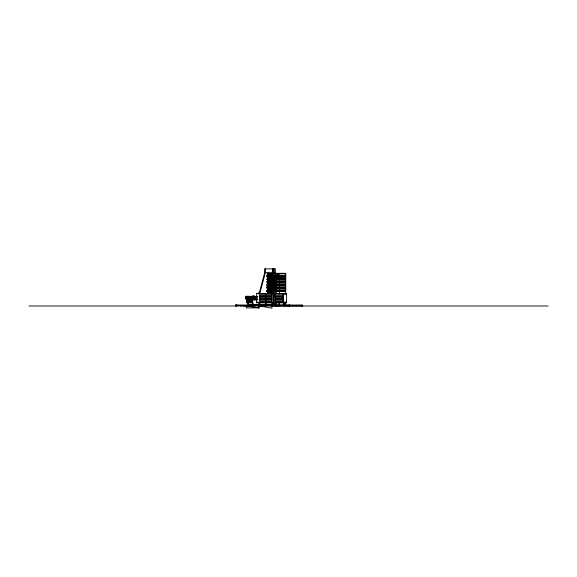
<?xml version="1.0" encoding="UTF-8"?>
<svg xmlns="http://www.w3.org/2000/svg" width="577" height="577" viewBox="0 0 577 577"><rect width="100%" height="100%" fill="white"/><g stroke="black" fill="none" stroke-linecap="round" stroke-linejoin="round"><path stroke-width="0.87" d="M289.409 305.976L289.409 305.017L289.337 305.976M259.116 293.578L264.533 273.361L264.533 268.853L275.316 268.853L275.316 305.132M259.737 293.578L265.42 272.387L265.42 268.853M251.731 305.009L253.375 304.194M252.214 304.894L252.935 304.533L252.964 305.976L259.116 305.211L287.808 305.211L287.808 305.976M248.305 305.637L247.562 302.846L248.139 302.687L248.889 305.478M265.42 272.387L275.316 272.387M274.616 273.354L285.759 273.354L285.759 291.291L274.724 291.291M274.616 273.411L285.442 273.411M275.128 273.714L285.399 273.714M267.425 273.83L272.019 273.83M266.617 273.952L272.019 273.952L272.019 294.342M272.019 274.01L267.425 274.01L267.425 293.578M275.929 274.234L279.181 274.291M267.425 274.313L272.019 274.255M267.425 274.493L272.019 274.558M267.425 274.796L272.019 274.796M267.425 274.977L272.019 275.034M267.425 275.279L272.019 275.279M266.711 275.438L272.164 275.438M274.616 275.438L285.442 275.438M267.425 275.46L272.019 275.517M274.616 275.496L285.442 275.496M267.425 275.698L272.019 275.698M267.425 276.001L272.019 275.943M266.711 276.239L272.164 276.239M274.616 276.239L285.442 276.239M266.711 276.361L272.055 276.361M274.616 276.304L285.442 276.304M267.425 276.484L272.019 276.419M267.425 276.722L272.019 276.664M267.425 276.902L272.019 276.96M271.918 277.126L267.425 277.126L272.019 277.14M267.425 277.443L272.019 277.386M267.425 277.688L272.019 277.624M267.425 277.926L272.019 277.869M267.425 278.107L272.019 278.164M267.425 278.41L272.019 278.345M274.616 278.33L285.442 278.33M267.425 278.648L272.019 278.648M267.425 278.828L272.019 278.828M266.711 279.131L272.055 279.131M274.616 279.131L285.442 279.131M266.711 279.254L272.055 279.254M274.616 279.189L285.442 279.189M267.425 279.311L272.019 279.369M267.425 279.614L272.019 279.549M267.425 279.795L272.019 279.852M267.425 280.076L272.019 280.033M274.616 280.076L285.442 280.076M267.425 280.271L272.019 280.271M267.425 280.573L272.019 280.573M267.425 280.754L272.019 280.754M267.425 280.999L272.019 281.057M267.425 281.28L272.019 281.237M274.616 281.28L285.442 281.215M267.425 281.475L272.019 281.54M267.425 281.778L272.019 281.72M266.502 282.016L272.178 282.016M274.616 282.016L285.442 282.016M266.502 282.139L272.178 282.139M274.616 282.081L285.442 282.081M267.425 282.196L272.019 282.196M267.425 282.499L272.019 282.442M267.425 282.68L272.019 282.68M267.425 282.961L272.019 282.982M274.616 282.961L285.442 282.903M267.425 283.163L272.019 283.22M267.425 283.401L272.019 283.466M267.425 283.704L272.019 283.704M267.425 283.942L272.019 283.884M267.425 284.129L272.019 284.187M274.616 284.108L285.442 284.108M267.425 284.367L272.019 284.425M267.425 284.605L272.019 284.605M266.502 284.908L272.178 284.908M274.616 284.908L285.442 284.908M266.502 285.031L272.178 285.031M274.616 284.966L285.442 284.966M267.425 285.146L272.019 285.088M267.425 285.327L272.019 285.327M267.425 285.572L272.019 285.572M267.425 285.853L272.019 285.875M274.616 285.853L285.442 285.853M267.425 286.055L272.019 286.055M267.425 286.351L272.019 286.293M266.617 286.56L272.019 286.531M267.425 286.834L272.019 286.776M267.425 287.014L272.019 287.014M274.616 287.058L285.442 287.058M267.425 287.259L272.019 287.317M267.425 287.555L272.019 287.497M266.502 287.8L272.178 287.8M274.616 287.8L285.442 287.8M266.502 287.916L272.178 287.916M274.616 287.858L285.442 287.858M267.425 287.981L272.019 288.038M267.425 288.276L272.019 288.219M267.425 288.457L272.019 288.522M267.425 288.702L272.019 288.702M274.616 288.68L285.442 288.68M267.425 288.94L272.019 289.005M267.425 289.185L272.019 289.185M267.425 289.423L272.019 289.481M267.425 289.726L272.019 289.661M267.425 289.942L272.019 289.906M274.616 289.942L285.442 289.885M267.425 290.202L272.019 290.202M267.425 290.39L272.019 290.39M266.502 290.685L272.178 290.685M274.616 290.685L285.442 290.685M266.502 290.808L272.178 290.808M274.616 290.75L285.442 290.75M267.425 290.931L272.019 290.931M266.617 291.053L267.425 291.053M267.425 291.169L272.019 291.111M266.502 291.291L272.178 291.291M267.425 291.349L272.019 291.349M267.425 291.587L272.019 291.587M267.425 291.89L272.019 291.832M267.425 292.07L272.019 292.07M267.425 292.315L272.019 292.373M259.059 292.553L259.715 292.496L259.059 292.496L259.116 294.263M267.425 292.611L272.019 292.611M267.425 292.856L272.019 292.791M267.425 293.037L272.019 293.094M267.425 293.332L272.019 293.275M273.765 293.419L256.707 293.419L256.707 302.846L273.765 302.846M274.609 293.419L286.603 293.419L286.603 302.846L275.121 302.846M256.707 293.578L273.765 293.578M274.609 293.578L286.603 293.578M274.616 294.176L286.603 294.176M252.856 295.662L253.938 295.662M259.715 295.662L271.955 295.662M274.969 295.662L283.192 295.662M257.364 296.347L245.348 296.347L247.086 302.846L252.834 302.846M257.364 296.463L245.376 296.347M259.116 296.463L271.753 296.463M274.969 296.463L283.192 296.463M247.562 296.585L257.335 296.585M259.297 296.585L271.753 296.585M275.215 296.585L283.192 296.585M245.535 297.068L246.141 297.068M247.129 297.068L257.407 297.068M247.237 297.105L257.248 297.105M259.715 297.35L271.955 297.35M275.215 297.35L283.192 297.35M259.715 298.554L271.955 298.554M275.215 298.554L283.192 298.554M248.153 298.792L257.248 298.792M247.562 299.355L257.436 299.355M259.297 299.355L271.753 299.355M275.215 299.355L283.192 299.355M247.562 299.477L257.436 299.477M259.297 299.477L271.753 299.477M275.215 299.477L283.192 299.477M252.286 299.658L256.621 299.658M251.723 299.953L257.082 299.953M259.715 300.235L271.955 300.235M275.215 300.235L283.192 300.235M252.69 300.523L248.153 300.494L248.124 297.105M275.215 301.439L283.192 301.439M247.562 302.247L252.69 302.204M256.707 302.247L273.765 302.247M275.215 302.247L286.603 302.247M246.956 302.362L247.562 302.362M275.193 302.362L286.603 302.362M249.733 304.771L272.56 304.771M235.827 305.017L302.254 305.017L302.175 305.976M236.015 305.558L246.516 305.536M243.869 305.918L246.538 305.918M258.525 305.918L260.768 305.918M271.435 305.918L302.067 305.918M28.85 305.976L548.15 305.976M276.131 306.582L276.131 305.183M277.01 306.582L277.01 305.183M259.116 307.902L246.278 307.902L246.278 305.976L259.116 307.902L259.116 302.362M259.715 302.362L259.715 305.976L271.955 308.147L271.955 302.362M251.565 299.355L253.108 305.118M247.562 297.068L248.947 302.247M245.896 297.068L247.317 302.362M245.78 297.068L247.201 302.362M289.221 305.017L289.221 305.976M289.149 305.017L289.149 305.918M289.034 305.017L289.034 305.976M285.399 273.354L285.399 294.176M285.399 302.362L285.399 305.976M285.298 275.438L285.298 276.239M284.8 273.354L284.8 273.714M284.8 302.362L284.8 305.976M284.317 273.354L284.317 273.714M284.136 273.354L284.136 273.714M283.653 273.354L283.653 273.714M283.668 302.846L283.668 305.132M283.466 273.354L283.466 273.714M283.192 294.176L283.192 302.247M282.982 273.354L282.982 273.714M282.802 273.354L282.802 273.714M282.319 273.354L282.319 273.714M282.131 273.354L282.131 273.714M281.655 273.354L281.655 273.714M281.468 273.354L281.468 273.714M280.985 273.354L280.985 273.714M280.804 273.354L280.804 273.714M280.321 273.354L280.321 273.714M280.133 273.354L280.133 273.714M279.657 273.354L279.657 273.714M279.47 273.354L279.47 273.714M279.463 276.239L279.463 293.578M279.463 302.846L279.463 305.211M278.987 273.354L278.987 273.714M278.979 293.578L278.979 294.176M278.979 302.362L278.979 305.976M278.806 273.354L278.806 273.714M278.323 273.354L278.323 273.714M278.136 273.354L278.136 273.714M277.652 273.354L277.652 273.714M277.472 273.354L277.472 273.714M276.989 273.354L276.989 273.714M276.809 273.354L276.809 273.714M276.325 273.354L276.325 273.714M276.282 276.239L276.282 293.578M276.282 302.846L276.282 305.211M273.974 268.853L273.974 305.132M273.786 268.853L273.786 305.132M273.491 268.853L273.491 305.132M273.303 268.853L273.303 305.132M273.008 268.853L273.008 293.628M273.008 302.478L273.008 305.132M272.827 268.853L272.827 293.628M272.827 302.478L272.827 305.132M272.56 302.362L272.56 305.976M272.358 304.771L272.358 305.211M270.418 281.691L270.418 291.291M266.127 294.703L266.127 301.439M266.141 302.362L266.141 305.976M265.535 294.703L265.535 301.439M265.535 302.362L265.535 305.976M259.758 302.536L259.758 305.976M259.304 292.496L259.304 293.578M256.361 297.105L256.361 298.792M256.339 297.105L256.339 298.792M255.452 297.105L255.423 298.792M255.012 296.506L254.45 296.506M254.536 297.105L254.515 298.792M253.628 297.105L253.628 298.792M252.856 302.536L252.856 305.118M252.712 297.105L252.69 298.792M252.69 299.355L252.69 299.953M252.589 302.247L252.589 302.846M251.803 296.506L251.24 296.506M250.865 297.105L250.865 302.204M249.978 297.105L249.949 302.204M249.062 297.105L249.062 302.204M248.593 296.506L248.031 296.506M247.562 296.347L247.562 302.846M243.869 305.536L243.869 305.976M243.746 305.536L243.746 305.976M240.912 305.558L240.912 305.976M240.833 305.558L240.825 305.976M236.974 305.017L236.974 305.976M236.794 305.017L236.794 305.976M236.476 305.017L236.476 305.976M236.289 305.017L236.289 305.976M236.217 305.017L236.217 305.976M236.094 305.017L236.094 305.976M236.015 305.017L236.015 305.976M235.906 305.017L235.827 305.976M285.442 277.126L274.616 277.126L285.442 277.184M271.955 294.703L259.715 294.703L259.715 301.439L271.955 301.439L271.955 294.703M302.067 305.976L302.067 305.017L301.995 305.976M251.803 302.204L251.803 297.105L251.774 302.204"/></g></svg>
